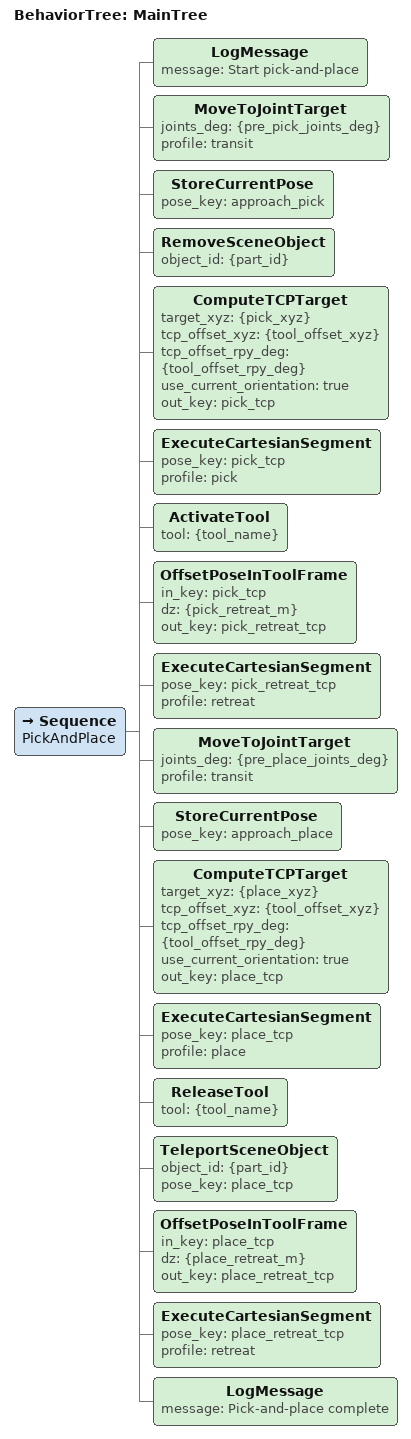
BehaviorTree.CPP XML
<?xml version="1.0" encoding="UTF-8"?>
<root BTCPP_format="4" main_tree_to_execute="MainTree">

  <BehaviorTree ID="MainTree">
    <Sequence name="PickAndPlace">
      <LogMessage message="Start pick-and-place"/>

      <!-- Go to pre-pick approach -->
      <MoveToJointTarget joints_deg="{pre_pick_joints_deg}" profile="transit"/>

      <!-- Capture approach pose for retreat -->
      <StoreCurrentPose pose_key="approach_pick"/>

      <!-- Prevent collision with the target during descent -->
      <RemoveSceneObject object_id="{part_id}"/>

      <!-- Build descent target: position from task_parameters, orientation from current robot state -->
      <ComputeTCPTarget
          target_xyz="{pick_xyz}"
          tcp_offset_xyz="{tool_offset_xyz}"
          tcp_offset_rpy_deg="{tool_offset_rpy_deg}"
          use_current_orientation="true"
          out_key="pick_tcp"/>

      <!-- Linear descent -->
      <ExecuteCartesianSegment pose_key="pick_tcp" profile="pick"/>

      <!-- Close the end-effector -->
      <ActivateTool tool="{tool_name}"/>

      <!-- Lift in tool frame -->
      <OffsetPoseInToolFrame in_key="pick_tcp" dz="{pick_retreat_m}" out_key="pick_retreat_tcp"/>
      <ExecuteCartesianSegment pose_key="pick_retreat_tcp" profile="retreat"/>

      <!-- Move to pre-place -->
      <MoveToJointTarget joints_deg="{pre_place_joints_deg}" profile="transit"/>
      <StoreCurrentPose pose_key="approach_place"/>

      <ComputeTCPTarget
          target_xyz="{place_xyz}"
          tcp_offset_xyz="{tool_offset_xyz}"
          tcp_offset_rpy_deg="{tool_offset_rpy_deg}"
          use_current_orientation="true"
          out_key="place_tcp"/>

      <ExecuteCartesianSegment pose_key="place_tcp" profile="place"/>

      <!-- Release + teleport the scene object to its final pose -->
      <ReleaseTool tool="{tool_name}"/>
      <TeleportSceneObject object_id="{part_id}" pose_key="place_tcp"/>

      <OffsetPoseInToolFrame in_key="place_tcp" dz="{place_retreat_m}" out_key="place_retreat_tcp"/>
      <ExecuteCartesianSegment pose_key="place_retreat_tcp" profile="retreat"/>

      <LogMessage message="Pick-and-place complete"/>
    </Sequence>
  </BehaviorTree>

</root>
